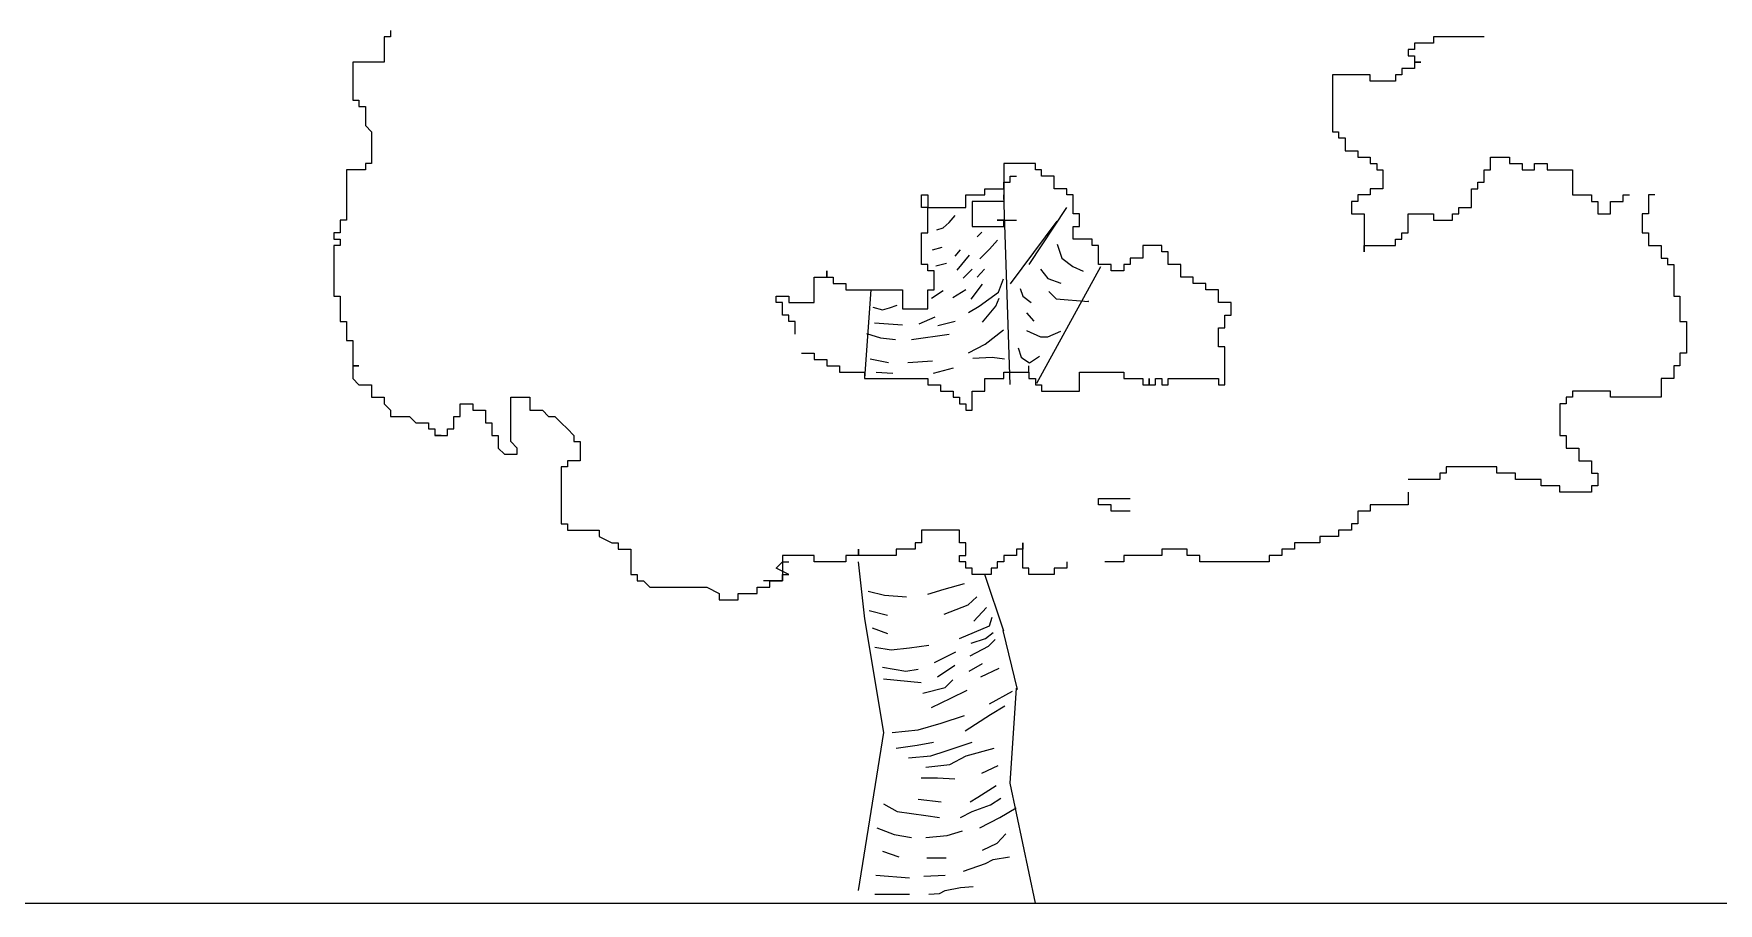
# Model space of a CAD drawing. Header units: millimetres. Extents: x 87938 to 265635, y 330093 to 434310.
# Drawn here: x 127864 to 134884, y 348959 to 352583 of the extents above; entities that cross this region are included whole.
import ezdxf

# ---------------------------------------------------------------- set-up
doc = ezdxf.new("R2010")
doc.units = ezdxf.units.MM
doc.layers.add('www.cad-blocks.net', color=7, linetype='Continuous')

# ---------------------------------------------------------------- blocks, each defined once
blk = doc.blocks.new('A$C3CEF676A')
for p, q in [((189.7, 2888.4), (168.4, 2888.4)), ((168.4, 2888.4), (168.4, 2804.1)), ((189.7, 2909.7), (189.7, 2888.4)), ((3624.1, 2867.5), (3603.3, 2867.5)), ((3603.3, 2867.5), (3603.3, 2846.2)), ((3645.4, 2867.5), (3624.1, 2867.5)), ((3666.7, 2867.5), (3645.4, 2867.5)), ((3687.5, 2888.4), (3666.7, 2888.4)), ((3666.7, 2888.4), (3666.7, 2867.5)), ((3708.8, 2888.4), (3687.5, 2888.4)), ((3729.6, 2888.4), (3708.8, 2888.4)), ((3750.9, 2888.4), (3729.6, 2888.4)), ((3771.7, 2888.4), (3750.9, 2888.4)), ((3793, 2888.4), (3771.7, 2888.4)), ((3813.8, 2888.4), (3793, 2888.4)), ((3835.1, 2888.4), (3813.8, 2888.4)), ((3603.3, 2846.2), (3582, 2846.2)), ((3582, 2846.2), (3582, 2825.4)), ((3582, 2825.4), (3603.3, 2825.4)), ((3603.3, 2825.4), (3603.3, 2804.1)), ((63.4, 2804.1), (63.4, 2677.7)), ((168.4, 2804.1), (63.4, 2804.1)), ((3350.2, 2762), (3329.3, 2762)), ((3329.3, 2762), (3329.3, 2740.7)), ((3371.5, 2762), (3350.2, 2762)), ((3392.7, 2762), (3371.5, 2762)), ((3413.6, 2762), (3392.7, 2762)), ((3455.7, 2762), (3413.6, 2762)), ((3455.7, 2740.7), (3455.7, 2762)), ((3561.2, 2762), (3539.9, 2762)), ((3539.9, 2762), (3539.9, 2740.7)), ((3561.2, 2782.8), (3561.2, 2762)), ((3582, 2782.8), (3561.2, 2782.8)), ((3603.3, 2782.8), (3582, 2782.8)), ((3603.3, 2804.1), (3624.1, 2804.1)), ((3624.1, 2804.1), (3603.3, 2804.1)), ((3603.3, 2804.1), (3603.3, 2782.8)), ((3329.3, 2740.7), (3329.3, 2719.8)), ((3329.3, 2719.8), (3329.3, 2698.5)), ((3329.3, 2698.5), (3329.3, 2677.7)), ((3477, 2740.7), (3455.7, 2740.7)), ((3497.8, 2740.7), (3477, 2740.7)), ((3519.1, 2740.7), (3497.8, 2740.7)), ((3539.9, 2740.7), (3519.1, 2740.7)), ((63.4, 2677.7), (84.2, 2677.7)), ((84.2, 2677.7), (84.2, 2656.4)), ((84.2, 2656.4), (105.5, 2656.4)), ((105.5, 2656.4), (105.5, 2593.4)), ((3329.3, 2677.7), (3329.3, 2656.4)), ((3329.3, 2656.4), (3329.3, 2635.6)), ((105.5, 2593.4), (126.3, 2572.1)), ((3329.3, 2635.6), (3329.3, 2614.3)), ((3329.3, 2614.3), (3329.3, 2593.4)), ((3329.3, 2593.4), (3329.3, 2572.1)), ((126.3, 2572.1), (126.3, 2466.6)), ((3329.3, 2572.1), (3350.2, 2572.1)), ((3350.2, 2572.1), (3350.2, 2551.3)), ((3350.2, 2551.3), (3371.5, 2551.3)), ((3371.5, 2551.3), (3371.5, 2530)), ((3371.5, 2530), (3371.5, 2508.7)), ((3371.5, 2508.7), (3392.7, 2508.7)), ((3392.7, 2508.7), (3413.6, 2508.7)), ((3413.6, 2508.7), (3413.6, 2487.8)), ((3413.6, 2487.8), (3434.8, 2487.8)), ((3434.8, 2487.8), (3455.7, 2487.8)), ((3455.7, 2487.8), (3455.7, 2466.6)), ((3855.9, 2466.6), (3855.9, 2487.8)), ((3855.9, 2487.8), (3877.2, 2487.8)), ((3877.2, 2487.8), (3898, 2487.8)), ((3898, 2487.8), (3919.3, 2487.8)), ((3919.3, 2487.8), (3919.3, 2466.6)), ((105.5, 2445.7), (42.1, 2445.7)), ((42.1, 2445.7), (42.1, 2277.2)), ((126.3, 2466.6), (105.5, 2466.6)), ((105.5, 2466.6), (105.5, 2445.7)), ((2254.9, 2466.6), (2233.6, 2466.6)), ((2233.6, 2466.6), (2233.6, 2445.7)), ((2233.6, 2445.7), (2233.6, 2424.4)), ((2233.6, 2424.4), (2233.6, 2403.6)), ((2275.7, 2466.6), (2254.9, 2466.6)), ((2254.9, 2403.6), (2254.9, 2424.4)), ((2254.9, 2424.4), (2275.7, 2424.4)), ((2297, 2466.6), (2275.7, 2466.6)), ((2339.1, 2466.6), (2297, 2466.6)), ((2339.1, 2445.7), (2339.1, 2466.6)), ((2359.9, 2445.7), (2339.1, 2445.7)), ((2359.9, 2424.4), (2359.9, 2445.7)), ((2402, 2424.4), (2359.9, 2424.4)), ((2402, 2403.6), (2402, 2424.4)), ((3455.7, 2466.6), (3477, 2466.6)), ((3477, 2466.6), (3477, 2445.7)), ((3477, 2445.7), (3497.8, 2445.7)), ((3497.8, 2445.7), (3497.8, 2424.4)), ((3497.8, 2424.4), (3497.8, 2403.6)), ((3835.1, 2424.4), (3835.1, 2445.7)), ((3835.1, 2445.7), (3855.9, 2445.7)), ((3835.1, 2403.6), (3835.1, 2424.4)), ((3855.9, 2445.7), (3855.9, 2466.6)), ((3919.3, 2466.6), (3961.4, 2466.6)), ((3961.4, 2466.6), (3961.4, 2445.7)), ((3961.4, 2445.7), (3982.7, 2445.7)), ((3982.7, 2445.7), (4003.5, 2445.7)), ((4003.5, 2445.7), (4003.5, 2466.6)), ((4003.5, 2466.6), (4024.8, 2466.6)), ((4024.8, 2466.6), (4045.7, 2466.6)), ((4045.7, 2466.6), (4045.7, 2445.7)), ((4045.7, 2445.7), (4087.8, 2445.7)), ((4087.8, 2445.7), (4109, 2445.7)), ((4109, 2445.7), (4129.9, 2445.7)), ((4129.9, 2445.7), (4129.9, 2361.4)), ((1959.7, 2340.1), (1959.7, 2361.4)), ((1959.7, 2361.4), (1980.9, 2361.4)), ((1980.9, 2361.4), (1980.9, 2340.1)), ((2107.3, 2340.1), (2107.3, 2361.4)), ((2107.3, 2361.4), (2128.1, 2361.4)), ((2128.1, 2361.4), (2149.4, 2361.4)), ((2149.4, 2361.4), (2170.2, 2361.4)), ((2170.2, 2361.4), (2170.2, 2382.3)), ((2170.2, 2382.3), (2191.5, 2382.3)), ((2191.5, 2382.3), (2212.3, 2382.3)), ((2212.3, 2382.3), (2233.6, 2382.3)), ((2233.6, 2403.6), (2233.6, 2382.3)), ((2233.6, 2382.3), (2233.6, 2403.6)), ((2233.6, 2403.6), (2254.9, 2403.6)), ((2233.6, 2382.3), (2233.6, 2361.4)), ((2233.6, 2361.4), (2233.6, 2340.1)), ((2254.9, 1729), (2233.8, 2361.5)), ((2402, 2382.3), (2402, 2403.6)), ((2444.1, 2382.3), (2402, 2382.3)), ((2444.1, 2361.4), (2444.1, 2382.3)), ((2465.4, 2361.4), (2444.1, 2361.4)), ((2465.4, 2340.1), (2465.4, 2361.4)), ((3434.8, 2361.4), (3413.6, 2361.4)), ((3413.6, 2361.4), (3413.6, 2340.1)), ((3455.7, 2361.4), (3434.8, 2361.4)), ((3455.7, 2382.3), (3455.7, 2361.4)), ((3477, 2382.3), (3455.7, 2382.3)), ((3497.8, 2382.3), (3477, 2382.3)), ((3497.8, 2403.6), (3497.8, 2382.3)), ((3793, 2361.4), (3793, 2382.3)), ((3793, 2382.3), (3813.8, 2382.3)), ((3793, 2340.1), (3793, 2361.4)), ((3813.8, 2382.3), (3813.8, 2403.6)), ((3813.8, 2403.6), (3835.1, 2403.6)), ((4129.9, 2361.4), (4193.3, 2361.4)), ((4193.3, 2361.4), (4193.3, 2340.1)), ((4298.8, 2340.1), (4298.8, 2361.4)), ((4298.8, 2361.4), (4319.6, 2361.4)), ((4403.8, 2361.4), (4383, 2361.4)), ((4383, 2361.4), (4383, 2340.1)), ((1959.7, 2319.3), (1959.7, 2340.1)), ((1980.9, 2319.3), (1959.7, 2319.3)), ((1980.9, 2340.1), (1980.9, 2319.3)), ((1980.9, 2319.3), (2023.1, 2319.3)), ((1980.9, 2298), (1980.9, 2319.3)), ((2023.1, 2319.3), (2043.9, 2319.3)), ((2043.9, 2319.3), (2065.2, 2319.3)), ((2065.2, 2319.3), (2086, 2319.3)), ((2086, 2319.3), (2107.3, 2319.3)), ((2107.3, 2319.3), (2107.3, 2340.1)), ((2170.2, 2340.1), (2128.1, 2340.1)), ((2128.1, 2340.1), (2128.1, 2277.2)), ((2191.5, 2340.1), (2170.2, 2340.1)), ((2212.3, 2340.1), (2191.5, 2340.1)), ((2233.6, 2340.1), (2212.3, 2340.1)), ((2318.1, 2129.6), (2444.5, 2319.4)), ((2465.4, 2319.3), (2465.4, 2340.1)), ((2465.4, 2298), (2465.4, 2319.3)), ((3413.6, 2340.1), (3392.7, 2340.1)), ((3392.7, 2340.1), (3392.7, 2319.3)), ((3392.7, 2319.3), (3392.7, 2298)), ((3750.9, 2319.3), (3771.7, 2319.3)), ((3750.9, 2298), (3750.9, 2319.3)), ((3771.7, 2319.3), (3793, 2319.3)), ((3793, 2319.3), (3793, 2340.1)), ((4193.3, 2340.1), (4214.1, 2340.1)), ((4214.1, 2340.1), (4214.1, 2298)), ((4256.7, 2340.1), (4298.8, 2340.1)), ((4256.7, 2298), (4256.7, 2340.1)), ((4383, 2340.1), (4383, 2319.3)), ((4383, 2319.3), (4383, 2298)), ((42.1, 2277.2), (21.3, 2277.2)), ((21.3, 2277.2), (21.3, 2234.6)), ((1980.9, 2277.2), (1980.9, 2298)), ((1980.9, 2234.6), (1980.9, 2277.2)), ((2010.8, 2245.7), (2031.3, 2251.5)), ((2031.3, 2251.5), (2051.8, 2269.1)), ((2051.8, 2269.1), (2072.3, 2292.6)), ((2128.1, 2277.2), (2128.1, 2255.9)), ((2128.1, 2255.9), (2233.6, 2255.9)), ((2233.6, 2277.2), (2212.3, 2277.2)), ((2212.3, 2277.2), (2275.7, 2277.2)), ((2233.6, 2255.9), (2233.6, 2277.2)), ((2255.7, 2064.9), (2412.3, 2273.8)), ((2486.3, 2298), (2465.4, 2298)), ((2465.4, 2213.7), (2465.4, 2255.9)), ((2465.4, 2255.9), (2486.3, 2255.9)), ((2486.3, 2255.9), (2486.3, 2298)), ((3392.7, 2298), (3434.8, 2298)), ((3434.8, 2298), (3434.8, 2277.2)), ((3434.8, 2277.2), (3434.8, 2255.9)), ((3434.8, 2255.9), (3434.8, 2234.6)), ((3582, 2277.2), (3582, 2298)), ((3582, 2298), (3603.3, 2298)), ((3582, 2255.9), (3582, 2277.2)), ((3582, 2234.6), (3582, 2255.9)), ((3603.3, 2298), (3624.1, 2298)), ((3624.1, 2298), (3645.4, 2298)), ((3645.4, 2298), (3666.7, 2298)), ((3666.7, 2298), (3666.7, 2277.2)), ((3666.7, 2277.2), (3687.5, 2277.2)), ((3687.5, 2277.2), (3708.8, 2277.2)), ((3708.8, 2277.2), (3729.6, 2277.2)), ((3729.6, 2277.2), (3729.6, 2298)), ((3729.6, 2298), (3750.9, 2298)), ((4214.1, 2298), (4256.7, 2298)), ((4383, 2298), (4361.7, 2298)), ((4361.7, 2298), (4361.7, 2277.2)), ((4361.7, 2277.2), (4361.7, 2255.9)), ((4361.7, 2255.9), (4361.7, 2234.6)), ((21.3, 2234.6), (0, 2234.6)), ((0, 2234.6), (0, 2213.7)), ((0, 2213.7), (21.3, 2213.7)), ((21.3, 2192.4), (0, 2192.4)), ((0, 2192.4), (0, 2023.9)), ((21.3, 2213.7), (21.3, 2192.4)), ((1959.7, 2213.7), (1959.7, 2234.6)), ((1959.7, 2234.6), (1980.9, 2234.6)), ((1959.7, 2192.4), (1959.7, 2213.7)), ((1959.7, 2171.6), (1959.7, 2192.4)), ((2145.5, 2222.2), (2160.2, 2236.9)), ((2186.5, 2181.2), (2212.9, 2210.5)), ((2411.7, 2197.4), (2427.1, 2151.1)), ((2486.3, 2213.7), (2465.4, 2213.7)), ((2507.5, 2213.7), (2486.3, 2213.7)), ((2528.8, 2213.7), (2507.5, 2213.7)), ((2528.8, 2192.4), (2528.8, 2213.7)), ((2549.6, 2192.4), (2528.8, 2192.4)), ((2549.6, 2171.6), (2549.6, 2192.4)), ((2718.1, 2192.4), (2697.3, 2192.4)), ((2697.3, 2192.4), (2697.3, 2171.6)), ((2739.4, 2192.4), (2718.1, 2192.4)), ((2760.2, 2192.4), (2739.4, 2192.4)), ((2760.2, 2171.6), (2760.2, 2192.4)), ((3434.8, 2234.6), (3434.8, 2213.7)), ((3434.8, 2213.7), (3434.8, 2192.4)), ((3434.8, 2192.4), (3434.8, 2171.6)), ((3434.8, 2171.6), (3434.8, 2192.4)), ((3434.8, 2192.4), (3455.7, 2192.4)), ((3455.7, 2192.4), (3477, 2192.4)), ((3477, 2192.4), (3497.8, 2192.4)), ((3497.8, 2192.4), (3519.1, 2192.4)), ((3519.1, 2192.4), (3539.9, 2192.4)), ((3539.9, 2192.4), (3539.9, 2213.7)), ((3539.9, 2213.7), (3561.2, 2213.7)), ((3561.2, 2213.7), (3561.2, 2234.6)), ((3561.2, 2234.6), (3582, 2234.6)), ((4361.7, 2234.6), (4383, 2234.6)), ((4383, 2234.6), (4383, 2213.7)), ((4383, 2213.7), (4383, 2192.4)), ((4383, 2192.4), (4403.8, 2192.4)), ((4403.8, 2192.4), (4425.1, 2192.4)), ((4425.1, 2192.4), (4425.1, 2171.6)), ((1959.7, 2150.3), (1959.7, 2171.6)), ((1959.7, 2129.5), (1959.7, 2150.3)), ((1996.1, 2178.2), (2028.3, 2187)), ((2007.8, 2125.5), (2043, 2134.3)), ((2072.3, 2157.7), (2089.9, 2178.2)), ((2078.1, 2110.8), (2119.2, 2160.7)), ((2154.3, 2148.9), (2186.5, 2181.2)), ((2427.1, 2151.1), (2464.2, 2123.3)), ((2549.6, 2150.3), (2549.6, 2171.6)), ((2549.6, 2129.5), (2549.6, 2150.3)), ((2676, 2150.3), (2655.1, 2150.3)), ((2655.1, 2150.3), (2655.1, 2129.5)), ((2697.3, 2150.3), (2676, 2150.3)), ((2697.3, 2171.6), (2697.3, 2150.3)), ((2781.5, 2171.6), (2760.2, 2171.6)), ((2781.5, 2150.3), (2781.5, 2171.6)), ((2781.5, 2129.5), (2781.5, 2150.3)), ((4425.1, 2171.6), (4425.1, 2150.3)), ((4425.1, 2150.3), (4445.9, 2150.3)), ((4445.9, 2150.3), (4445.9, 2129.5)), ((1601.5, 2066), (1601.5, 2087.3)), ((1601.5, 2087.3), (1622.3, 2087.3)), ((1622.3, 2087.3), (1643.6, 2087.3)), ((1643.6, 2087.3), (1643.6, 2108.2)), ((1643.6, 2108.2), (1643.6, 2087.3)), ((1643.6, 2087.3), (1664.9, 2087.3)), ((1664.9, 2087.3), (1664.9, 2066)), ((1980.9, 2129.5), (1959.7, 2129.5)), ((1980.9, 2108.2), (1980.9, 2129.5)), ((2001.8, 2108.2), (1980.9, 2108.2)), ((2001.8, 2087.3), (2001.8, 2108.2)), ((2001.8, 2066), (2001.8, 2087.3)), ((2098.6, 2084.4), (2127.9, 2113.7)), ((2145.5, 2087.4), (2169, 2113.7)), ((2215.8, 2037.5), (2233.4, 2081.5)), ((2343.8, 1734), (2556.8, 2123.3)), ((2356.1, 2114), (2380.8, 2083.1)), ((2380.8, 2083.1), (2424.1, 2067.7)), ((2464.2, 2123.3), (2498.2, 2107.8)), ((2591.8, 2129.5), (2549.6, 2129.5)), ((2591.8, 2108.2), (2591.8, 2129.5)), ((2613, 2108.2), (2591.8, 2108.2)), ((2633.9, 2108.2), (2613, 2108.2)), ((2655.1, 2129.5), (2633.9, 2129.5)), ((2633.9, 2129.5), (2633.9, 2108.2)), ((2823.6, 2129.5), (2781.5, 2129.5)), ((2823.6, 2108.2), (2823.6, 2129.5)), ((2823.6, 2087.3), (2823.6, 2108.2)), ((2844.9, 2087.3), (2823.6, 2087.3)), ((2865.7, 2087.3), (2844.9, 2087.3)), ((2865.7, 2066), (2865.7, 2087.3)), ((4445.9, 2129.5), (4467.2, 2129.5)), ((4467.2, 2129.5), (4467.2, 2108.2)), ((4467.2, 2108.2), (4467.2, 2087.3)), ((4467.2, 2087.3), (4467.2, 2066)), ((0, 2023.9), (21.3, 2023.9)), ((21.3, 2023.9), (21.3, 1939.6)), ((1475.2, 2023.9), (1496, 2023.9)), ((1475.2, 2003), (1475.2, 2023.9)), ((1496, 2023.9), (1517.3, 2023.9)), ((1517.3, 2023.9), (1517.3, 2003)), ((1601.5, 2045.2), (1601.5, 2066)), ((1601.5, 2023.9), (1601.5, 2045.2)), ((1601.5, 2003), (1601.5, 2023.9)), ((1664.9, 2066), (1685.7, 2066)), ((1685.7, 2066), (1707, 2066)), ((1707, 2066), (1707, 2045.2)), ((1707, 2045.2), (1727.8, 2045.2)), ((1727.8, 2045.2), (1749.1, 2045.2)), ((1749.1, 2045.2), (1769.9, 2045.2)), ((1769.9, 2045.2), (1791.2, 2045.2)), ((1770.3, 1750.1), (1791.3, 2045.3)), ((1791.2, 2045.2), (1812.1, 2045.2)), ((1812.1, 2045.2), (1833.3, 2045.2)), ((1833.3, 2045.2), (1854.2, 2045.2)), ((1854.2, 2045.2), (1875.4, 2045.2)), ((1875.4, 2045.2), (1896.3, 2045.2)), ((1896.3, 2045.2), (1896.3, 2023.9)), ((1896.3, 2023.9), (1896.3, 2003)), ((1980.9, 2023.9), (1980.9, 2045.2)), ((1980.9, 2045.2), (2001.8, 2045.2)), ((1980.9, 2003), (1980.9, 2023.9)), ((1993.2, 2017), (2031.3, 2043.4)), ((2001.8, 2045.2), (2001.8, 2066)), ((2063.5, 2019.9), (2107.4, 2046.3)), ((2125, 2014.1), (2163.1, 2063.9)), ((2151.4, 1990.6), (2215.8, 2037.5)), ((2288.2, 2049.1), (2297.5, 2024.4)), ((2297.5, 2024.4), (2325.2, 2002.8)), ((2383.9, 2039.8), (2408.6, 2015.1)), ((2887, 2066), (2865.7, 2066)), ((2907.8, 2066), (2887, 2066)), ((2907.8, 2045.2), (2907.8, 2066)), ((2929.1, 2045.2), (2907.8, 2045.2)), ((2949.9, 2045.2), (2929.1, 2045.2)), ((2949.9, 2003), (2949.9, 2045.2)), ((4467.2, 2066), (4467.2, 2045.2)), ((4467.2, 2045.2), (4467.2, 2023.9)), ((4467.2, 2023.9), (4488, 2023.9)), ((4488, 2023.9), (4488, 2003)), ((1496, 2003), (1475.2, 2003)), ((1496, 1981.7), (1496, 2003)), ((1496, 1960.9), (1496, 1981.7)), ((1517.3, 2003), (1559.4, 2003)), ((1559.4, 2003), (1580.2, 2003)), ((1580.2, 2003), (1601.5, 2003)), ((1796.9, 1987.7), (1829.1, 1978.9)), ((1829.1, 1978.9), (1852.6, 1984.7)), ((1852.6, 1984.7), (1878.9, 1993.5)), ((1896.3, 2003), (1896.3, 1981.7)), ((1896.3, 1981.7), (1938.4, 1981.7)), ((1938.4, 1981.7), (1959.7, 1981.7)), ((1959.7, 1981.7), (1980.9, 1981.7)), ((1980.9, 1981.7), (1980.9, 2003)), ((2116.2, 1970.1), (2151.4, 1990.6)), ((2163.1, 1937.8), (2207, 1990.6)), ((2207, 1990.6), (2218.8, 2017)), ((2309.8, 1968.8), (2334.5, 1941)), ((2408.6, 2015.1), (2516.7, 2005.9)), ((2516.7, 2005.9), (2516.7, 2009)), ((2992, 2003), (2949.9, 2003)), ((2992, 1981.7), (2992, 2003)), ((2992, 1960.9), (2992, 1981.7)), ((4488, 2003), (4488, 1981.7)), ((4488, 1981.7), (4488, 1960.9)), ((21.3, 1939.6), (42.1, 1939.6)), ((42.1, 1939.6), (42.1, 1876.2)), ((1517.3, 1960.9), (1496, 1960.9)), ((1517.3, 1939.6), (1517.3, 1960.9)), ((1538.1, 1939.6), (1517.3, 1939.6)), ((1538.1, 1918.3), (1538.1, 1939.6)), ((1538.1, 1897.5), (1538.1, 1918.3)), ((1802.7, 1934.9), (1896.5, 1929)), ((1952.2, 1932), (2004.9, 1955.4)), ((2013.7, 1926.1), (2072.3, 1940.8)), ((2171.9, 1864.5), (2233.4, 1911.4)), ((2309.8, 1910.1), (2356.1, 1888.5)), ((2949.9, 1897.5), (2949.9, 1918.3)), ((2949.9, 1918.3), (2971.2, 1918.3)), ((2971.2, 1939.6), (2971.2, 1960.9)), ((2971.2, 1960.9), (2992, 1960.9)), ((2971.2, 1918.3), (2971.2, 1939.6)), ((4488, 1960.9), (4488, 1939.6)), ((4488, 1939.6), (4509.3, 1939.6)), ((4509.3, 1939.6), (4509.3, 1918.3)), ((4509.3, 1918.3), (4509.3, 1897.5)), ((42.1, 1876.2), (63.4, 1876.2)), ((63.4, 1876.2), (63.4, 1791.9)), ((1776.4, 1899.7), (1823.3, 1885.1)), ((1823.3, 1885.1), (1873.1, 1879.2)), ((1925.8, 1879.2), (2051.8, 1896.8)), ((2116.2, 1835.2), (2171.9, 1864.5)), ((2356.1, 1888.5), (2380.8, 1888.5)), ((2380.8, 1888.5), (2424.1, 1907)), ((2949.9, 1876.2), (2949.9, 1897.5)), ((2949.9, 1855.3), (2949.9, 1876.2)), ((2971.2, 1855.3), (2949.9, 1855.3)), ((2971.2, 1834), (2971.2, 1855.3)), ((4509.3, 1897.5), (4509.3, 1876.2)), ((4509.3, 1876.2), (4509.3, 1855.3)), ((4509.3, 1855.3), (4509.3, 1834)), ((1559.4, 1834), (1580.2, 1834)), ((1580.2, 1834), (1601.5, 1834)), ((1601.5, 1834), (1601.5, 1813.2)), ((1601.5, 1813.2), (1643.6, 1813.2)), ((1643.6, 1813.2), (1643.6, 1791.9)), ((1788.1, 1814.7), (1849.6, 1803)), ((1914.1, 1803), (1996.1, 1808.8)), ((2130.9, 1817.6), (2195.3, 1820.6)), ((2195.3, 1820.6), (2236.3, 1814.7)), ((2282, 1851.4), (2291.3, 1820.5)), ((2291.3, 1820.5), (2300.5, 1814.3)), ((2300.5, 1814.3), (2319.1, 1801.9)), ((2319.1, 1801.9), (2353, 1823.6)), ((2971.2, 1813.2), (2971.2, 1834)), ((2971.2, 1791.9), (2971.2, 1813.2)), ((4509.3, 1834), (4488, 1834)), ((4488, 1834), (4488, 1813.2)), ((4488, 1813.2), (4488, 1791.9)), ((63.4, 1791.9), (84.2, 1791.9)), ((84.2, 1791.9), (63.4, 1791.9)), ((63.4, 1791.9), (63.4, 1749.8)), ((63.4, 1749.8), (84.2, 1728.9)), ((1643.6, 1791.9), (1685.7, 1791.9)), ((1685.7, 1791.9), (1685.7, 1771.1)), ((1685.7, 1771.1), (1707, 1771.1)), ((1707, 1771.1), (1727.8, 1771.1)), ((1727.8, 1771.1), (1749.1, 1771.1)), ((1749.1, 1771.1), (1769.9, 1771.1)), ((1769.9, 1771.1), (1769.9, 1749.8)), ((1769.9, 1749.8), (1812.1, 1749.8)), ((1808.6, 1770.7), (1864.3, 1767.8)), ((1812.1, 1749.8), (1833.3, 1749.8)), ((1833.3, 1749.8), (1854.2, 1749.8)), ((1854.2, 1749.8), (1875.4, 1749.8)), ((1875.4, 1749.8), (1896.3, 1749.8)), ((1896.3, 1749.8), (1917.6, 1749.8)), ((1917.6, 1749.8), (1938.4, 1749.8)), ((1938.4, 1749.8), (1959.7, 1749.8)), ((1959.7, 1749.8), (1980.9, 1749.8)), ((1980.9, 1749.8), (1980.9, 1728.9)), ((1999, 1767.8), (2066.4, 1785.4)), ((2170.2, 1749.8), (2233.6, 1749.8)), ((2170.2, 1707.6), (2170.2, 1749.8)), ((2233.6, 1749.8), (2233.6, 1771.1)), ((2233.6, 1771.1), (2317.8, 1771.1)), ((2317.8, 1771.1), (2317.8, 1791.9)), ((2317.8, 1771.1), (2317.8, 1749.8)), ((2317.8, 1749.8), (2339.1, 1749.8)), ((2339.1, 1749.8), (2339.1, 1728.9)), ((2486.3, 1749.8), (2486.3, 1771.1)), ((2486.3, 1771.1), (2507.5, 1771.1)), ((2486.3, 1728.9), (2486.3, 1749.8)), ((2507.5, 1771.1), (2528.8, 1771.1)), ((2528.8, 1771.1), (2549.6, 1771.1)), ((2549.6, 1771.1), (2570.9, 1771.1)), ((2570.9, 1771.1), (2591.8, 1771.1)), ((2591.8, 1771.1), (2613, 1771.1)), ((2613, 1771.1), (2633.9, 1771.1)), ((2633.9, 1771.1), (2633.9, 1749.8)), ((2633.9, 1749.8), (2655.1, 1749.8)), ((2655.1, 1749.8), (2676, 1749.8)), ((2676, 1749.8), (2697.3, 1749.8)), ((2697.3, 1749.8), (2697.3, 1728.9)), ((2718.1, 1728.9), (2718.1, 1749.8)), ((2718.1, 1749.8), (2718.1, 1728.9)), ((2739.4, 1728.9), (2739.4, 1749.8)), ((2739.4, 1749.8), (2760.2, 1749.8)), ((2760.2, 1749.8), (2760.2, 1728.9)), ((2781.5, 1728.9), (2781.5, 1749.8)), ((2781.5, 1749.8), (2823.6, 1749.8)), ((2823.6, 1749.8), (2865.7, 1749.8)), ((2865.7, 1749.8), (2887, 1749.8)), ((2887, 1749.8), (2907.8, 1749.8)), ((2907.8, 1749.8), (2929.1, 1749.8)), ((2929.1, 1749.8), (2949.9, 1749.8)), ((2949.9, 1749.8), (2949.9, 1728.9)), ((2971.2, 1771.1), (2971.2, 1791.9)), ((2971.2, 1749.8), (2971.2, 1771.1)), ((2971.2, 1728.9), (2971.2, 1749.8)), ((4467.2, 1749.8), (4425.1, 1749.8)), ((4425.1, 1749.8), (4425.1, 1728.9)), ((4467.2, 1791.9), (4467.2, 1771.1)), ((4488, 1791.9), (4467.2, 1791.9)), ((4467.2, 1771.1), (4467.2, 1749.8)), ((84.2, 1728.9), (126.3, 1728.9)), ((126.3, 1728.9), (126.3, 1686.8)), ((126.3, 1686.8), (168.4, 1686.8)), ((168.4, 1686.8), (168.4, 1665.5)), ((590, 1539.1), (590, 1686.8)), ((590, 1686.8), (653.4, 1686.8)), ((653.4, 1686.8), (653.4, 1644.2)), ((1980.9, 1728.9), (2001.8, 1728.9)), ((2001.8, 1728.9), (2023.1, 1728.9)), ((2023.1, 1728.9), (2023.1, 1707.6)), ((2023.1, 1707.6), (2043.9, 1707.6)), ((2043.9, 1707.6), (2065.2, 1707.6)), ((2065.2, 1707.6), (2065.2, 1686.8)), ((2065.2, 1686.8), (2086, 1686.8)), ((2086, 1686.8), (2086, 1665.5)), ((2128.1, 1644.2), (2128.1, 1707.6)), ((2128.1, 1707.6), (2170.2, 1707.6)), ((2339.1, 1728.9), (2359.9, 1728.9)), ((2359.9, 1728.9), (2359.9, 1707.6)), ((2359.9, 1707.6), (2381.2, 1707.6)), ((2381.2, 1707.6), (2402, 1707.6)), ((2402, 1707.6), (2423.3, 1707.6)), ((2423.3, 1707.6), (2444.1, 1707.6)), ((2444.1, 1707.6), (2465.4, 1707.6)), ((2465.4, 1707.6), (2486.3, 1707.6)), ((2486.3, 1707.6), (2486.3, 1728.9)), ((2697.3, 1728.9), (2718.1, 1728.9)), ((2718.1, 1728.9), (2739.4, 1728.9)), ((2760.2, 1728.9), (2781.5, 1728.9)), ((2949.9, 1728.9), (2971.2, 1728.9)), ((4129.9, 1686.8), (4109, 1686.8)), ((4109, 1686.8), (4109, 1665.5)), ((4129.9, 1707.6), (4129.9, 1686.8)), ((4151.2, 1707.6), (4129.9, 1707.6)), ((4172, 1707.6), (4151.2, 1707.6)), ((4193.3, 1707.6), (4172, 1707.6)), ((4214.1, 1707.6), (4193.3, 1707.6)), ((4235.4, 1707.6), (4214.1, 1707.6)), ((4256.7, 1707.6), (4235.4, 1707.6)), ((4256.7, 1686.8), (4256.7, 1707.6)), ((4277.5, 1686.8), (4256.7, 1686.8)), ((4298.8, 1686.8), (4277.5, 1686.8)), ((4319.6, 1686.8), (4298.8, 1686.8)), ((4340.9, 1686.8), (4319.6, 1686.8)), ((4361.7, 1686.8), (4340.9, 1686.8)), ((4383, 1686.8), (4361.7, 1686.8)), ((4403.8, 1686.8), (4383, 1686.8)), ((4425.1, 1686.8), (4403.8, 1686.8)), ((4425.1, 1728.9), (4425.1, 1707.6)), ((4425.1, 1707.6), (4425.1, 1686.8)), ((168.4, 1665.5), (189.7, 1644.2)), ((189.7, 1644.2), (189.7, 1623.4)), ((421.5, 1623.4), (421.5, 1665.5)), ((421.5, 1665.5), (463.7, 1665.5)), ((463.7, 1665.5), (463.7, 1644.2)), ((463.7, 1644.2), (505.8, 1644.2)), ((505.8, 1644.2), (505.8, 1602.1)), ((653.4, 1644.2), (695.5, 1644.2)), ((695.5, 1644.2), (716.3, 1623.4)), ((2086, 1665.5), (2107.3, 1665.5)), ((2107.3, 1665.5), (2107.3, 1644.2)), ((2107.3, 1644.2), (2128.1, 1644.2)), ((4109, 1665.5), (4087.8, 1665.5)), ((4087.8, 1665.5), (4087.8, 1644.2)), ((4087.8, 1644.2), (4087.8, 1623.4)), ((189.7, 1623.4), (253.1, 1623.4)), ((253.1, 1623.4), (273.9, 1602.1)), ((273.9, 1602.1), (316, 1602.1)), ((316, 1602.1), (316, 1581.2)), ((316, 1581.2), (337.3, 1581.2)), ((337.3, 1581.2), (337.3, 1559.9)), ((379.4, 1559.9), (379.4, 1581.2)), ((379.4, 1581.2), (400.3, 1581.2)), ((400.3, 1623.4), (421.5, 1623.4)), ((400.3, 1581.2), (400.3, 1623.4)), ((505.8, 1602.1), (527, 1602.1)), ((527, 1602.1), (527, 1559.9)), ((716.3, 1623.4), (737.6, 1623.4)), ((737.6, 1623.4), (758.4, 1602.1)), ((758.4, 1602.1), (779.7, 1581.2)), ((779.7, 1581.2), (801, 1559.9)), ((4087.8, 1623.4), (4087.8, 1602.1)), ((4087.8, 1602.1), (4087.8, 1581.2)), ((4087.8, 1581.2), (4087.8, 1559.9)), ((337.3, 1559.9), (358.2, 1559.9)), ((358.2, 1559.9), (337.3, 1559.9)), ((337.3, 1559.9), (379.4, 1559.9)), ((527, 1559.9), (547.9, 1559.9)), ((547.9, 1559.9), (547.9, 1517.8)), ((547.9, 1517.8), (569.2, 1496.9)), ((611.3, 1517.8), (590, 1539.1)), ((611.3, 1496.9), (611.3, 1517.8)), ((801, 1559.9), (801, 1539.1)), ((801, 1539.1), (821.8, 1539.1)), ((821.8, 1539.1), (821.8, 1475.6)), ((4087.8, 1559.9), (4109, 1559.9)), ((4109, 1559.9), (4109, 1539.1)), ((4109, 1539.1), (4109, 1517.8)), ((4109, 1517.8), (4129.9, 1517.8)), ((4129.9, 1517.8), (4151.2, 1517.8)), ((4151.2, 1517.8), (4151.2, 1496.9)), ((569.2, 1496.9), (611.3, 1496.9)), ((821.8, 1475.6), (779.7, 1475.6)), ((779.7, 1475.6), (779.7, 1454.8)), ((4151.2, 1496.9), (4151.2, 1475.6)), ((4151.2, 1475.6), (4193.3, 1475.6)), ((4193.3, 1475.6), (4193.3, 1454.8)), ((779.7, 1454.8), (758.4, 1454.8)), ((758.4, 1454.8), (758.4, 1265)), ((3603.3, 1412.7), (3582, 1412.7)), ((3624.1, 1412.7), (3603.3, 1412.7)), ((3645.4, 1412.7), (3624.1, 1412.7)), ((3666.7, 1412.7), (3645.4, 1412.7)), ((3687.5, 1412.7), (3666.7, 1412.7)), ((3708.8, 1433.5), (3687.5, 1433.5)), ((3687.5, 1433.5), (3687.5, 1412.7)), ((3729.6, 1454.8), (3708.8, 1454.8)), ((3708.8, 1454.8), (3708.8, 1433.5)), ((3750.9, 1454.8), (3729.6, 1454.8)), ((3793, 1454.8), (3750.9, 1454.8)), ((3813.8, 1454.8), (3793, 1454.8)), ((3835.1, 1454.8), (3813.8, 1454.8)), ((3877.2, 1454.8), (3835.1, 1454.8)), ((3877.2, 1433.5), (3877.2, 1454.8)), ((3898, 1433.5), (3877.2, 1433.5)), ((3919.3, 1433.5), (3898, 1433.5)), ((3940.2, 1433.5), (3919.3, 1433.5)), ((3940.2, 1412.7), (3940.2, 1433.5)), ((3961.4, 1412.7), (3940.2, 1412.7)), ((3982.7, 1412.7), (3961.4, 1412.7)), ((4024.8, 1412.7), (3982.7, 1412.7)), ((4024.8, 1391.4), (4024.8, 1412.7)), ((4193.3, 1454.8), (4193.3, 1433.5)), ((4193.3, 1433.5), (4214.1, 1433.5)), ((4214.1, 1433.5), (4214.1, 1412.7)), ((4214.1, 1412.7), (4214.1, 1391.4)), ((2549.6, 1349.2), (2655.1, 1349.2)), ((2549.6, 1327.9), (2549.6, 1349.2)), ((3582, 1370.5), (3582, 1349.2)), ((3582, 1349.2), (3582, 1327.9)), ((4045.7, 1391.4), (4024.8, 1391.4)), ((4066.9, 1391.4), (4045.7, 1391.4)), ((4087.8, 1391.4), (4066.9, 1391.4)), ((4087.8, 1370.5), (4087.8, 1391.4)), ((4109, 1370.5), (4087.8, 1370.5)), ((4129.9, 1370.5), (4109, 1370.5)), ((4151.2, 1370.5), (4129.9, 1370.5)), ((4193.3, 1370.5), (4151.2, 1370.5)), ((4214.1, 1391.4), (4193.3, 1391.4)), ((4193.3, 1391.4), (4193.3, 1370.5)), ((2591.8, 1327.9), (2549.6, 1327.9)), ((2591.8, 1307.1), (2591.8, 1327.9)), ((2655.1, 1307.1), (2591.8, 1307.1)), ((3434.8, 1307.1), (3413.6, 1307.1)), ((3413.6, 1307.1), (3413.6, 1285.8)), ((3455.7, 1307.1), (3434.8, 1307.1)), ((3455.7, 1327.9), (3455.7, 1307.1)), ((3477, 1327.9), (3455.7, 1327.9)), ((3497.8, 1327.9), (3477, 1327.9)), ((3519.1, 1327.9), (3497.8, 1327.9)), ((3539.9, 1327.9), (3519.1, 1327.9)), ((3561.2, 1327.9), (3539.9, 1327.9)), ((3582, 1327.9), (3561.2, 1327.9)), ((758.4, 1265), (779.7, 1265)), ((779.7, 1265), (779.7, 1243.7)), ((779.7, 1243.7), (885.2, 1243.7)), ((885.2, 1243.7), (885.2, 1222.8)), ((1980.9, 1243.7), (1959.7, 1243.7)), ((1959.7, 1243.7), (1959.7, 1222.8)), ((2001.8, 1243.7), (1980.9, 1243.7)), ((2023.1, 1243.7), (2001.8, 1243.7)), ((2043.9, 1243.7), (2023.1, 1243.7)), ((2086, 1243.7), (2043.9, 1243.7)), ((2086, 1222.8), (2086, 1243.7)), ((3371.5, 1243.7), (3350.2, 1243.7)), ((3350.2, 1243.7), (3350.2, 1222.8)), ((3392.7, 1243.7), (3371.5, 1243.7)), ((3413.6, 1265), (3392.7, 1265)), ((3392.7, 1265), (3392.7, 1243.7)), ((3413.6, 1285.8), (3413.6, 1265)), ((885.2, 1222.8), (927.3, 1201.5)), ((927.3, 1201.5), (948.1, 1201.5)), ((948.1, 1201.5), (948.1, 1180.7)), ((948.1, 1180.7), (990.2, 1180.7)), ((990.2, 1180.7), (990.2, 1096.4)), ((1749.1, 1159.4), (1749.1, 1180.7)), ((1749.1, 1180.7), (1749.1, 1159.4)), ((1896.3, 1180.7), (1875.4, 1180.7)), ((1875.4, 1180.7), (1875.4, 1159.4)), ((1938.4, 1180.7), (1896.3, 1180.7)), ((1938.4, 1201.5), (1938.4, 1180.7)), ((1959.7, 1201.5), (1938.4, 1201.5)), ((1959.7, 1222.8), (1959.7, 1201.5)), ((2086, 1201.5), (2086, 1222.8)), ((2107.3, 1201.5), (2086, 1201.5)), ((2107.3, 1180.7), (2107.3, 1201.5)), ((2107.3, 1159.4), (2107.3, 1180.7)), ((2275.7, 1180.7), (2275.7, 1159.4)), ((2297, 1180.7), (2275.7, 1180.7)), ((2297, 1180.7), (2297, 1201.5)), ((2297, 1201.5), (2297, 1180.7)), ((2297, 1159.4), (2297, 1180.7)), ((2781.5, 1180.7), (2760.2, 1180.7)), ((2760.2, 1180.7), (2760.2, 1159.4)), ((2802.3, 1180.7), (2781.5, 1180.7)), ((2823.6, 1180.7), (2802.3, 1180.7)), ((2844.9, 1180.7), (2823.6, 1180.7)), ((2844.9, 1159.4), (2844.9, 1180.7)), ((3181.7, 1180.7), (3160.9, 1180.7)), ((3160.9, 1180.7), (3160.9, 1159.4)), ((3203, 1180.7), (3181.7, 1180.7)), ((3223.8, 1201.5), (3203, 1201.5)), ((3203, 1201.5), (3203, 1180.7)), ((3245.1, 1201.5), (3223.8, 1201.5)), ((3266, 1201.5), (3245.1, 1201.5)), ((3287.2, 1201.5), (3266, 1201.5)), ((3287.2, 1222.8), (3287.2, 1201.5)), ((3308.1, 1222.8), (3287.2, 1222.8)), ((3350.2, 1222.8), (3308.1, 1222.8)), ((1475.2, 1117.3), (1496, 1138.5)), ((1517.3, 1159.4), (1496, 1159.4)), ((1496, 1159.4), (1496, 1138.5)), ((1496, 1138.5), (1496, 1117.3)), ((1496, 1138.5), (1517.3, 1138.5)), ((1538.1, 1159.4), (1517.3, 1159.4)), ((1559.4, 1159.4), (1538.1, 1159.4)), ((1580.2, 1159.4), (1559.4, 1159.4)), ((1601.5, 1159.4), (1580.2, 1159.4)), ((1601.5, 1138.5), (1601.5, 1159.4)), ((1622.3, 1138.5), (1601.5, 1138.5)), ((1643.6, 1138.5), (1622.3, 1138.5)), ((1664.9, 1138.5), (1643.6, 1138.5)), ((1685.7, 1138.5), (1664.9, 1138.5)), ((1707, 1138.5), (1685.7, 1138.5)), ((1727.8, 1159.4), (1707, 1159.4)), ((1707, 1159.4), (1707, 1138.5)), ((1749.1, 1159.4), (1727.8, 1159.4)), ((1769.9, 1159.4), (1749.1, 1159.4)), ((1770.3, 948.8), (1749.2, 1138.6)), ((1791.2, 1159.4), (1769.9, 1159.4)), ((1812.1, 1159.4), (1791.2, 1159.4)), ((1833.3, 1159.4), (1812.1, 1159.4)), ((1854.2, 1159.4), (1833.3, 1159.4)), ((1875.4, 1159.4), (1854.2, 1159.4)), ((2086, 1138.5), (2086, 1159.4)), ((2086, 1159.4), (2107.3, 1159.4)), ((2107.3, 1138.5), (2086, 1138.5)), ((2107.3, 1117.3), (2107.3, 1138.5)), ((2233.6, 1138.5), (2212.3, 1138.5)), ((2212.3, 1138.5), (2212.3, 1117.3)), ((2254.9, 1159.4), (2233.6, 1159.4)), ((2233.6, 1159.4), (2233.6, 1138.5)), ((2275.7, 1159.4), (2254.9, 1159.4)), ((2297, 1138.5), (2297, 1159.4)), ((2297, 1117.3), (2297, 1138.5)), ((2444.1, 1138.5), (2444.1, 1117.3)), ((2591.8, 1138.5), (2570.9, 1138.5)), ((2613, 1138.5), (2591.8, 1138.5)), ((2633.9, 1138.5), (2613, 1138.5)), ((2655.1, 1159.4), (2633.9, 1159.4)), ((2633.9, 1159.4), (2633.9, 1138.5)), ((2676, 1159.4), (2655.1, 1159.4)), ((2697.3, 1159.4), (2676, 1159.4)), ((2718.1, 1159.4), (2697.3, 1159.4)), ((2739.4, 1159.4), (2718.1, 1159.4)), ((2760.2, 1159.4), (2739.4, 1159.4)), ((2865.7, 1159.4), (2844.9, 1159.4)), ((2887, 1159.4), (2865.7, 1159.4)), ((2887, 1138.5), (2887, 1159.4)), ((2907.8, 1138.5), (2887, 1138.5)), ((2929.1, 1138.5), (2907.8, 1138.5)), ((2949.9, 1138.5), (2929.1, 1138.5)), ((2971.2, 1138.5), (2949.9, 1138.5)), ((2992, 1138.5), (2971.2, 1138.5)), ((3013.3, 1138.5), (2992, 1138.5)), ((3034.1, 1138.5), (3013.3, 1138.5)), ((3055.4, 1138.5), (3034.1, 1138.5)), ((3076.2, 1138.5), (3055.4, 1138.5)), ((3097.5, 1138.5), (3076.2, 1138.5)), ((3118.8, 1138.5), (3097.5, 1138.5)), ((3118.8, 1159.4), (3118.8, 1138.5)), ((3160.9, 1159.4), (3118.8, 1159.4)), ((990.2, 1096.4), (1011.5, 1096.4)), ((1011.5, 1096.4), (1011.5, 1075.1)), ((1011.5, 1075.1), (1032.4, 1075.1)), ((1032.4, 1075.1), (1053.6, 1053.8)), ((1453.9, 1075.1), (1433.1, 1075.1)), ((1453.9, 1075.1), (1496, 1075.1)), ((1475.2, 1075.1), (1453.9, 1075.1)), ((1453.9, 1053.8), (1453.9, 1075.1)), ((1517.3, 1096.4), (1475.2, 1117.3)), ((1496, 1075.1), (1475.2, 1075.1)), ((1496, 1117.3), (1496, 1096.4)), ((1496, 1096.4), (1496, 1075.1)), ((1496, 1075.1), (1496, 1096.4)), ((1496, 1096.4), (1517.3, 1096.4)), ((2128.1, 1117.3), (2107.3, 1117.3)), ((2128.1, 1096.4), (2128.1, 1117.3)), ((2149.4, 1096.4), (2128.1, 1096.4)), ((2170.2, 1096.4), (2149.4, 1096.4)), ((2191.5, 1096.4), (2170.2, 1096.4)), ((2233.8, 906.7), (2170.6, 1096.4)), ((2212.3, 1117.3), (2191.5, 1117.3)), ((2191.5, 1117.3), (2191.5, 1096.4)), ((2317.8, 1117.3), (2297, 1117.3)), ((2317.8, 1096.4), (2317.8, 1117.3)), ((2339.1, 1096.4), (2317.8, 1096.4)), ((2359.9, 1096.4), (2339.1, 1096.4)), ((2402, 1096.4), (2359.9, 1096.4)), ((2423.3, 1117.3), (2402, 1117.3)), ((2402, 1117.3), (2402, 1096.4)), ((2444.1, 1117.3), (2423.3, 1117.3)), ((1053.6, 1053.8), (1243.4, 1053.8)), ((1243.4, 1053.8), (1285.5, 1033)), ((1285.5, 1033), (1285.5, 1011.7)), ((1285.5, 1011.7), (1348.4, 1011.7)), ((1348.4, 1011.7), (1348.4, 1033)), ((1348.4, 1033), (1411.8, 1033)), ((1411.8, 1033), (1411.8, 1053.8)), ((1411.8, 1053.8), (1453.9, 1053.8)), ((1781.8, 1040.4), (1836.3, 1027.6)), ((1836.3, 1027.6), (1910, 1021.2)), ((1980.6, 1030.8), (2035.1, 1046.8)), ((2035.1, 1046.8), (2102.4, 1066.1)), ((2115.3, 995.5), (2144.1, 1021.2)), ((1785, 976.3), (1845.9, 960.2)), ((2035.1, 963.4), (2115.3, 995.5)), ((2134.5, 941), (2176.2, 985.9)), ((1833.5, 569.3), (1770.3, 948.8)), ((1794.6, 918.5), (1845.9, 899.3)), ((2086.4, 883.2), (2185.8, 924.9)), ((2173, 883.2), (2198.6, 902.5)), ((2185.8, 924.9), (2195.4, 953.8)), ((2230.7, 908.9), (2278.8, 713.2)), ((1804.2, 854.4), (1858.7, 844.7)), ((1858.7, 844.7), (1919.7, 851.2)), ((1919.7, 851.2), (1983.8, 860.8)), ((2121.7, 825.5), (2182.6, 857.6)), ((2124.9, 867.2), (2173, 883.2)), ((2182.6, 857.6), (2205, 880)), ((1829.9, 787), (1906.8, 774.2)), ((2003, 803), (2073.6, 838.3)), ((2012.6, 754.9), (2070.4, 793.4)), ((2118.5, 774.2), (2163.4, 799.8)), ((1833.1, 748.5), (1958.1, 735.7)), ((1906.8, 774.2), (1948.5, 780.6)), ((2038.3, 719.6), (2064, 745.3)), ((2156.9, 754.9), (2217.9, 783.8)), ((1964.5, 700.4), (2038.3, 719.6)), ((1993.4, 652.3), (2057.5, 684.4)), ((2057.5, 684.4), (2112.1, 710)), ((2185.8, 665.1), (2262.8, 706.8)), ((2254.9, 400.6), (2276, 716.9)), ((2025.5, 601), (2102.4, 626.6)), ((2105.6, 575.3), (2189, 629.8)), ((2189, 629.8), (2237.1, 658.7)), ((1749.2, 42.2), (1833.5, 569.3)), ((1861.9, 568.9), (1948.5, 578.5)), ((1948.5, 578.5), (2025.5, 601)), ((1874.8, 517.6), (1945.3, 527.2)), ((1945.3, 527.2), (1999.8, 536.8)), ((1990.2, 491.9), (2041.5, 507.9)), ((2041.5, 507.9), (2128.1, 536.8)), ((2108.8, 491.9), (2201.8, 517.6)), ((1916.4, 485.5), (1990.2, 491.9)), ((1974.2, 453.4), (2054.3, 463)), ((2054.3, 463), (2108.8, 491.9)), ((2160.2, 434.2), (2214.7, 459.8)), ((1958.1, 418.1), (2012.6, 418.1)), ((2012.6, 418.1), (2070.4, 414.9)), ((2339.2, 0), (2254.9, 400.6)), ((1948.5, 347.5), (2025.5, 337.9)), ((2121.7, 337.9), (2147.3, 354)), ((2147.3, 354), (2208.3, 392.5)), ((2189, 328.3), (2224.3, 350.8)), ((1833.1, 331.5), (1878, 305.8)), ((1878, 305.8), (1974.2, 293)), ((1974.2, 293), (2019.1, 286.6)), ((2089.6, 286.6), (2128.1, 305.8)), ((2128.1, 305.8), (2189, 328.3)), ((2153.7, 251.3), (2221.1, 286.6)), ((2221.1, 286.6), (2275.6, 318.7)), ((1810.6, 251.3), (1868.3, 228.9)), ((1868.3, 228.9), (1926.1, 219.2)), ((1974.2, 219.2), (2044.7, 225.7)), ((2044.7, 225.7), (2096, 241.7)), ((2211.5, 200), (2240.3, 232.1)), ((1829.9, 174.3), (1884.4, 155.1)), ((2163.4, 177.5), (2211.5, 200)), ((1977.4, 151.9), (2041.5, 151.9)), ((2099.2, 107), (2173, 132.6)), ((2173, 132.6), (2198.6, 145.5)), ((2198.6, 145.5), (2253.1, 155.1)), ((1807.4, 94.1), (1919.7, 84.5)), ((1967.8, 90.9), (2038.3, 94.1)), ((1804.2, 30), (1919.7, 30)), ((1983.8, 30), (2019.1, 33.2)), ((2019.1, 33.2), (2038.3, 42.8)), ((2038.3, 42.8), (2089.6, 52.4)), ((2089.6, 52.4), (2131.3, 55.6))]:
    blk.add_line(p, q)
blk = doc.blocks.new('format')
at = {"layer": 'www.cad-blocks.net', "color": 155, "true_color": 0x546d8e}
blk.add_line((102853.7, 348959.3), (265634.8, 348959.3), dxfattribs=at)

msp = doc.modelspace()

# ---------------------------------------------------------------- block references
at = {"xscale": 1.25, "yscale": 1.25, "zscale": 1.25}
msp.add_blockref('A$C3CEF676A', (129114.6, 348959.3), dxfattribs=at)
at = {"layer": 'www.cad-blocks.net'}
msp.add_blockref('format', (0, 0), dxfattribs=at)

doc.saveas('drawing.dxf')
